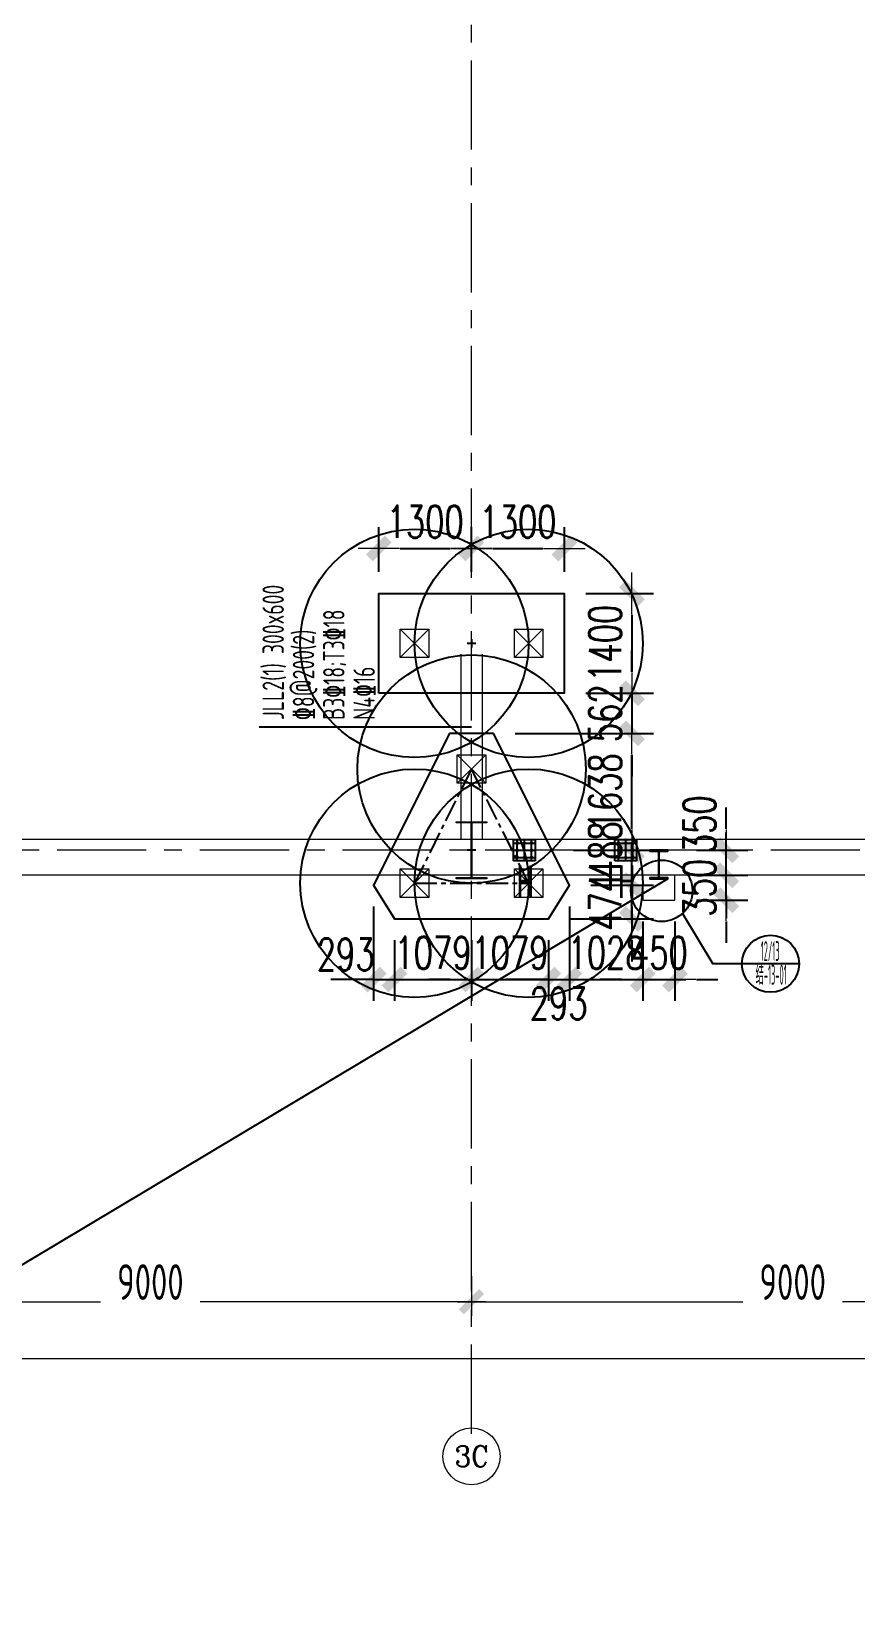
# Model space of a CAD drawing. Extents: x -1201378 to 2367219, y -619313 to 244905.
# Drawn here: x -107926 to -96376, y -265752 to -243770 of the extents above; entities that cross this region are included whole.
import ezdxf
from ezdxf.enums import TextEntityAlignment as Align

# ---------------------------------------------------------------- set-up
doc = ezdxf.new("R2010")
doc.units = 0
doc.header["$LTSCALE"] = 1000
doc.linetypes.add('CENTER', pattern=[2, 1.25, -0.25, 0.25, -0.25])
doc.layers.get('0').update_dxf_attribs({"linetype": 'CONTINUOUS'})
doc.layers.get('Defpoints').update_dxf_attribs({"linetype": 'CONTINUOUS'})
for name, color, linetype in [('2钢材断面', 2, 'CONTINUOUS'), ('30预埋件', 30, 'CONTINUOUS'), ('40钢材投影', 40, 'CONTINUOUS'), ('A-AXIS-DP', 126, 'CONTINUOUS'), ('A-WINDOW', 140, 'CONTINUOUS'), ('ALT_CEN-0-30', 1, 'CENTER'), ('S-DOTE1', 140, 'CENTER'), ('S-HATCH1-W', 252, 'CONTINUOUS'), ('S-SKL-H', 151, 'CONTINUOUS'), ('S-XXX', 241, 'CONTINUOUS')]:
    doc.layers.add(name, color=color, linetype=linetype)
for name, color, linetype, lineweight in [('S-axis', 111, 'CONTINUOUS', 0), ('S-bkl', 4, 'CONTINUOUS', 0), ('S-col', 2, 'CONTINUOUS', 0), ('S-dim', 81, 'CONTINUOUS', 0), ('S-dote', 5, 'CENTER', 0), ('S-zhuang', 1, 'CONTINUOUS', 0)]:
    doc.layers.add(name, color=color, linetype=linetype, lineweight=lineweight)
doc.styles.add('_TCH_AXIS', font='COMPLEX', dxfattribs={"bigfont": 'GBCBIG'})
doc.styles.add('DHTEXT-1', font='romans.shx', dxfattribs={"width": 0.7, "bigfont": 'chinese.shx'})
doc.styles.add('HZS', font='hzs.shx', dxfattribs={"width": 0.7, "bigfont": 'hztxt.shx'})
doc.styles.add('SS1', font='tj-romans1.shx', dxfattribs={"width": 0.7, "bigfont": 'tj-hztxt1.shx'})
doc.styles.add('TSSD_Dimension', font='tssdeng.shx', dxfattribs={"width": 0.7, "bigfont": 'hztxt.shx'})
doc.styles.add('样式 1', font='yjkeng.shx', dxfattribs={"width": 0.7, "height": 300, "bigfont": 'yjkchn.shx'})
doc.dimstyles.new('S-150-ARCHI', dxfattribs={"dimscale": 150, "dimtxt": 3, "dimasz": 2, "dimexe": 2, "dimexo": 2, "dimgap": 1, "dimtad": 1, "dimdec": 0, "dimzin": 0, "dimdsep": 46, "dimtxsty": 'SS1', "dimblk1": 'TT', "dimblk2": 'TT', "dimsah": 1, "dimcen": 1, "dimclrd": 256, "dimclre": 256, "dimclrt": 256, "dimadec": 0, "dimazin": 0, "dimtfac": 1, "dimtdec": 0, "dimtix": 1, "dimtmove": 2, "dimatfit": 0, "dimldrblk": 'TT', "dimfxl": 2, "dimtolj": 1, "dimtzin": 0, "dimarcsym": 0})
doc.dimstyles.new('TSSD_200_200', dxfattribs={"dimtxt": 500, "dimasz": 200, "dimexe": 200, "dimexo": 500, "dimgap": 200, "dimtad": 1, "dimdec": 0, "dimzin": 0, "dimdsep": 46, "dimtxsty": 'TSSD_Dimension', "dimblk": 'ARCHTICK', "dimcen": 0, "dimdle": 200, "dimclrt": 7, "dimadec": 0, "dimazin": 0, "dimtfac": 1, "dimtdec": 0, "dimtix": 1, "dimtmove": 2, "dimatfit": 3, "dimfxl": 1, "dimtolj": 1, "dimtzin": 0, "dimarcsym": 0})

# ---------------------------------------------------------------- blocks, each defined once
blk = doc.blocks.new('w42343243')
at = {"layer": 'S-col'}
blk.add_lwpolyline([(-165069, 621020), (-164639, 621020), (-164639, 621002), (-164848, 621002), (-164848, 620238), (-164639, 620238), (-164639, 620220), (-165069, 620220), (-165069, 620238), (-164860, 620238), (-164860, 621002), (-165069, 621002)], close=True, dxfattribs=at)
blk = doc.blocks.new('42343')
at = {"layer": 'A-WINDOW'}
blk.add_blockref('w42343243', (18000, -71700), dxfattribs=at)
blk = doc.blocks.new('_ArchTick')
at = {"color": 0, "linetype": 'ByBlock', "const_width": 0.5}
blk.add_lwpolyline([(-0.71, -0.71), (0.71, 0.71)], dxfattribs=at)
blk = doc.blocks.new('*D505')
at = {"layer": 'Defpoints', "color": 0, "transparency": 16777216}
for p in [(-110758, -360718), (-101758, -360718), (-101758, -361576)]:
    blk.add_point(p, dxfattribs=at)
at = {"layer": 'S-axis', "color": 0, "lineweight": -2, "transparency": 16777216}
for p, q in [((-110758, -361218), (-110758, -361776)), ((-101758, -361218), (-101758, -361776)), ((-110958, -361576), (-106957, -361576)), ((-101558, -361576), (-105560, -361576))]:
    blk.add_line(p, q, dxfattribs=at)
at = {"layer": 'S-axis', "color": 0, "lineweight": -2, "transparency": 16777216, "xscale": 200, "yscale": 200, "zscale": 200, "rotation": 180}
blk.add_blockref('_ArchTick', (-110758, -361576), dxfattribs=at)
at = {"layer": 'S-axis', "color": 0, "lineweight": -2, "transparency": 16777216, "xscale": 200, "yscale": 200, "zscale": 200}
blk.add_blockref('_ArchTick', (-101758, -361576), dxfattribs=at)
at = {"layer": 'S-axis', "color": 7, "transparency": 16777216, "insert": (-106258, -361301), "char_height": 500, "attachment_point": 5, "style": 'TSSD_Dimension'}
blk.add_mtext('\\A1;9000', dxfattribs=at)
blk = doc.blocks.new('*D506')
at = {"layer": 'Defpoints', "color": 0, "transparency": 16777216}
for p in [(-101758, -360718), (-92758, -360718), (-92758, -361576)]:
    blk.add_point(p, dxfattribs=at)
at = {"layer": 'S-axis', "color": 0, "lineweight": -2, "transparency": 16777216}
for p, q in [((-101758, -361218), (-101758, -361776)), ((-92758, -361218), (-92758, -361776)), ((-101958, -361576), (-97957, -361576)), ((-92558, -361576), (-96560, -361576))]:
    blk.add_line(p, q, dxfattribs=at)
at = {"layer": 'S-axis', "color": 0, "lineweight": -2, "transparency": 16777216, "xscale": 200, "yscale": 200, "zscale": 200, "rotation": 180}
blk.add_blockref('_ArchTick', (-101758, -361576), dxfattribs=at)
at = {"layer": 'S-axis', "color": 0, "lineweight": -2, "transparency": 16777216, "xscale": 200, "yscale": 200, "zscale": 200}
blk.add_blockref('_ArchTick', (-92758, -361576), dxfattribs=at)
at = {"layer": 'S-axis', "color": 7, "transparency": 16777216, "insert": (-97258, -361301), "char_height": 500, "attachment_point": 5, "style": 'TSSD_Dimension'}
blk.add_mtext('\\A1;9000', dxfattribs=at)
blk = doc.blocks.new('*D458')
at = {"layer": 'Defpoints', "color": 0, "transparency": 16777216}
for p in [(-268658, -360818), (-82958, -360818), (-82958, -362376)]:
    blk.add_point(p, dxfattribs=at)
at = {"layer": 'S-axis', "color": 0, "lineweight": -2, "transparency": 16777216}
for p, q in [((-268658, -361318), (-268658, -362576)), ((-82958, -361318), (-82958, -362576)), ((-268858, -362376), (-176749, -362376)), ((-82758, -362376), (-174868, -362376))]:
    blk.add_line(p, q, dxfattribs=at)
at = {"layer": 'S-axis', "color": 0, "lineweight": -2, "transparency": 16777216, "xscale": 200, "yscale": 200, "zscale": 200, "rotation": 180}
blk.add_blockref('_ArchTick', (-268658, -362376), dxfattribs=at)
at = {"layer": 'S-axis', "color": 0, "lineweight": -2, "transparency": 16777216, "xscale": 200, "yscale": 200, "zscale": 200}
blk.add_blockref('_ArchTick', (-82958, -362376), dxfattribs=at)
at = {"layer": 'S-axis', "color": 7, "transparency": 16777216, "insert": (-175808, -362101), "char_height": 500, "attachment_point": 5, "style": 'TSSD_Dimension'}
blk.add_mtext('\\A1;185700', dxfattribs=at)
blk = doc.blocks.new('S-ZHUANG-400')
at = {"layer": 'S-zhuang'}
for p, q in [((200, -200), (-200, 200)), ((-200, -200), (200, 200))]:
    blk.add_line(p, q, dxfattribs=at)
blk.add_lwpolyline([(-200, 200), (200, 200), (200, -200), (-200, -200)], close=True, dxfattribs=at)
blk = doc.blocks.new('CT3')
at = {"layer": 'Defpoints'}
for centre in [(-101758, -256416), (-102558, -258016), (-100958, -258016)]:
    blk.add_circle(centre, 1600, dxfattribs=at)
at = {"layer": 'S-DOTE1', "ltscale": 0.25}
for p, q in [((-101698, -257554), (-101818, -257554)), ((-101758, -257494), (-101758, -257614))]:
    blk.add_line(p, q, dxfattribs=at)
at = {"layer": 'S-DOTE1', "linetype": 'CENTER', "ltscale": 0.25}
blk.add_lwpolyline([(-100958, -258016), (-101758, -256416), (-102558, -258016)], close=True, dxfattribs=at)
at = {"layer": 'S-HATCH1-W'}
blk.add_lwpolyline([(-101449, -255916), (-102067, -255916), (-103130, -258042), (-102837, -258516), (-100680, -258516), (-100387, -258042)], close=True, dxfattribs=at)
at = {"layer": 'S-zhuang', "rotation": 90.00000000000001}
for p in [(-101758, -256416), (-102558, -258016), (-100958, -258016)]:
    blk.add_blockref('S-ZHUANG-400', p, dxfattribs=at)
blk = doc.blocks.new('TT')
blk.add_line((-0.969, 0), (0.969, 0))
at = {"const_width": 0.45}
blk.add_lwpolyline([(-0.442, -0.442), (0.442, 0.442)], dxfattribs=at)
blk = doc.blocks.new('*D1606')
at = {"layer": 'Defpoints', "color": 0, "transparency": 16777216}
for p in [(-103130, -255736), (-102837, -256210), (-102837, -257061)]:
    blk.add_point(p, dxfattribs=at)
at = {"layer": 'S-dim', "lineweight": -2, "transparency": 16777216}
for p, q in [((-103130, -256036), (-103130, -257361)), ((-102837, -256510), (-102837, -257361)), ((-103430, -257061), (-103730, -257061)), ((-103130, -257061), (-102837, -257061)), ((-102537, -257061), (-102237, -257061))]:
    blk.add_line(p, q, dxfattribs=at)
at = {"layer": 'S-dim', "lineweight": -2, "transparency": 16777216, "xscale": 300, "yscale": 300, "zscale": 300}
blk.add_blockref('TT', (-103130, -257061), dxfattribs=at)
at = {"layer": 'S-dim', "lineweight": -2, "transparency": 16777216, "xscale": 300, "yscale": 300, "zscale": 300, "rotation": 180}
blk.add_blockref('TT', (-102837, -257061), dxfattribs=at)
at = {"layer": 'S-dim', "transparency": 16777216, "insert": (-103522, -256708), "char_height": 450, "attachment_point": 5, "style": 'SS1'}
blk.add_mtext('\\A1;293', dxfattribs=at)
blk = doc.blocks.new('*D1607')
at = {"layer": 'Defpoints', "color": 0, "transparency": 16777216}
for p in [(-102837, -256210), (-101758, -256210), (-101758, -257061)]:
    blk.add_point(p, dxfattribs=at)
at = {"layer": 'S-dim', "lineweight": -2, "transparency": 16777216}
for p, q in [((-102837, -256510), (-102837, -257361)), ((-101758, -256510), (-101758, -257361)), ((-103137, -257061), (-103437, -257061)), ((-102837, -257061), (-101758, -257061)), ((-101458, -257061), (-101158, -257061))]:
    blk.add_line(p, q, dxfattribs=at)
at = {"layer": 'S-dim', "lineweight": -2, "transparency": 16777216, "xscale": 300, "yscale": 300, "zscale": 300}
blk.add_blockref('TT', (-102837, -257061), dxfattribs=at)
at = {"layer": 'S-dim', "lineweight": -2, "transparency": 16777216, "xscale": 300, "yscale": 300, "zscale": 300, "rotation": 180}
blk.add_blockref('TT', (-101758, -257061), dxfattribs=at)
at = {"layer": 'S-dim', "transparency": 16777216, "insert": (-102298, -256686), "char_height": 450, "attachment_point": 5, "style": 'SS1'}
blk.add_mtext('\\A1;1079', dxfattribs=at)
blk = doc.blocks.new('*D1608')
at = {"layer": 'Defpoints', "color": 0, "transparency": 16777216}
for p in [(-101758, -256210), (-100680, -256210), (-100680, -257061)]:
    blk.add_point(p, dxfattribs=at)
at = {"layer": 'S-dim', "lineweight": -2, "transparency": 16777216}
for p, q in [((-101758, -256510), (-101758, -257361)), ((-100680, -256510), (-100680, -257361)), ((-102058, -257061), (-102358, -257061)), ((-101758, -257061), (-100680, -257061)), ((-100380, -257061), (-100080, -257061))]:
    blk.add_line(p, q, dxfattribs=at)
at = {"layer": 'S-dim', "lineweight": -2, "transparency": 16777216, "xscale": 300, "yscale": 300, "zscale": 300}
blk.add_blockref('TT', (-101758, -257061), dxfattribs=at)
at = {"layer": 'S-dim', "lineweight": -2, "transparency": 16777216, "xscale": 300, "yscale": 300, "zscale": 300, "rotation": 180}
blk.add_blockref('TT', (-100680, -257061), dxfattribs=at)
at = {"layer": 'S-dim', "transparency": 16777216, "insert": (-101219, -256686), "char_height": 450, "attachment_point": 5, "style": 'SS1'}
blk.add_mtext('\\A1;1079', dxfattribs=at)
blk = doc.blocks.new('*D1609')
at = {"layer": 'Defpoints', "color": 0, "transparency": 16777216}
for p in [(-100387, -255736), (-100680, -256210), (-100387, -257061)]:
    blk.add_point(p, dxfattribs=at)
at = {"layer": 'S-dim', "lineweight": -2, "transparency": 16777216}
for p, q in [((-100387, -256036), (-100387, -257361)), ((-100680, -256510), (-100680, -257361)), ((-100980, -257061), (-101280, -257061)), ((-100680, -257061), (-100387, -257061)), ((-100087, -257061), (-99787, -257061))]:
    blk.add_line(p, q, dxfattribs=at)
at = {"layer": 'S-dim', "lineweight": -2, "transparency": 16777216, "xscale": 300, "yscale": 300, "zscale": 300}
blk.add_blockref('TT', (-100680, -257061), dxfattribs=at)
at = {"layer": 'S-dim', "lineweight": -2, "transparency": 16777216, "xscale": 300, "yscale": 300, "zscale": 300, "rotation": 180}
blk.add_blockref('TT', (-100387, -257061), dxfattribs=at)
at = {"layer": 'S-dim', "transparency": 16777216, "insert": (-100537, -257396), "char_height": 450, "attachment_point": 5, "style": 'SS1'}
blk.add_mtext('\\A1;293', dxfattribs=at)
blk = doc.blocks.new('*D1610')
at = {"layer": 'Defpoints', "color": 0, "transparency": 16777216}
for p in [(-100387, -255736), (-99511, -255736), (-100680, -256210)]:
    blk.add_point(p, dxfattribs=at)
at = {"layer": 'S-dim', "lineweight": -2, "transparency": 16777216}
for p, q in [((-99511, -255436), (-99511, -255136)), ((-100087, -255736), (-99211, -255736)), ((-99511, -256210), (-99511, -255736)), ((-100380, -256210), (-99211, -256210)), ((-99511, -256510), (-99511, -256810))]:
    blk.add_line(p, q, dxfattribs=at)
at = {"layer": 'S-dim', "lineweight": -2, "transparency": 16777216, "xscale": 300, "yscale": 300, "zscale": 300}
for p, rotation in [((-99511, -255736), 270), ((-99511, -256210), 90)]:
    blk.add_blockref('TT', p, dxfattribs=dict(at, rotation=rotation))
at = {"layer": 'S-dim', "transparency": 16777216, "insert": (-99886, -255973), "char_height": 450, "attachment_point": 5, "rotation": 90, "style": 'SS1'}
blk.add_mtext('\\A1;474', dxfattribs=at)
blk = doc.blocks.new('*D1611')
at = {"layer": 'Defpoints', "color": 0, "transparency": 16777216}
for p in [(-100630, -255248), (-99511, -255248), (-100387, -255736)]:
    blk.add_point(p, dxfattribs=at)
at = {"layer": 'S-dim', "lineweight": -2, "transparency": 16777216}
for p, q in [((-99511, -254948), (-99511, -254648)), ((-100330, -255248), (-99211, -255248)), ((-99511, -255736), (-99511, -255248)), ((-100087, -255736), (-99211, -255736)), ((-99511, -256036), (-99511, -256336))]:
    blk.add_line(p, q, dxfattribs=at)
at = {"layer": 'S-dim', "lineweight": -2, "transparency": 16777216, "xscale": 300, "yscale": 300, "zscale": 300}
for p, rotation in [((-99511, -255248), 270), ((-99511, -255736), 90)]:
    blk.add_blockref('TT', p, dxfattribs=dict(at, rotation=rotation))
at = {"layer": 'S-dim', "transparency": 16777216, "insert": (-99886, -255248), "char_height": 450, "attachment_point": 5, "rotation": 90, "style": 'SS1'}
blk.add_mtext('\\A1;488', dxfattribs=at)
blk = doc.blocks.new('*D1612')
at = {"layer": 'Defpoints', "color": 0, "transparency": 16777216}
for p in [(-101449, -253610), (-99511, -253610), (-100630, -255248)]:
    blk.add_point(p, dxfattribs=at)
at = {"layer": 'S-dim', "lineweight": -2, "transparency": 16777216}
for p, q in [((-101149, -253610), (-99211, -253610)), ((-99511, -254948), (-99511, -253910)), ((-100330, -255248), (-99211, -255248))]:
    blk.add_line(p, q, dxfattribs=at)
at = {"layer": 'S-dim', "lineweight": -2, "transparency": 16777216, "xscale": 300, "yscale": 300, "zscale": 300}
for p, rotation in [((-99511, -253610), 90), ((-99511, -255248), 270)]:
    blk.add_blockref('TT', p, dxfattribs=dict(at, rotation=rotation))
at = {"layer": 'S-dim', "transparency": 16777216, "insert": (-99886, -254429), "char_height": 450, "attachment_point": 5, "rotation": 90, "style": 'SS1'}
blk.add_mtext('\\A1;1638', dxfattribs=at)
blk = doc.blocks.new('CT2')
at = {"layer": 'Defpoints'}
for centre in [(-193625, -186366), (-193625, -187966)]:
    blk.add_circle(centre, 1600, dxfattribs=at)
at = {"layer": 'S-DOTE1', "ltscale": 0.25}
for p, q in [((-193565, -187166), (-193685, -187166)), ((-193625, -187226), (-193625, -187106))]:
    blk.add_line(p, q, dxfattribs=at)
at = {"layer": 'S-HATCH1-W'}
blk.add_lwpolyline([(-194325, -185866), (-192925, -185866), (-192925, -188466), (-194325, -188466)], close=True, dxfattribs=at)
at = {"layer": 'S-zhuang'}
for p in [(-193625, -186366), (-193625, -187966)]:
    blk.add_blockref('S-ZHUANG-400', p, dxfattribs=at)
blk = doc.blocks.new('*D2957')
at = {"layer": 'Defpoints', "color": 0, "transparency": 16777216}
for p in [(-101758, -251019), (-103058, -251648), (-101758, -251648)]:
    blk.add_point(p, dxfattribs=at)
at = {"layer": 'S-dim', "lineweight": -2, "transparency": 16777216}
for p, q in [((-103058, -251348), (-103058, -250719)), ((-101758, -251348), (-101758, -250719)), ((-102758, -251019), (-102058, -251019))]:
    blk.add_line(p, q, dxfattribs=at)
at = {"layer": 'S-dim', "lineweight": -2, "transparency": 16777216, "xscale": 300, "yscale": 300, "zscale": 300, "rotation": 180}
blk.add_blockref('TT', (-103058, -251019), dxfattribs=at)
at = {"layer": 'S-dim', "lineweight": -2, "transparency": 16777216, "xscale": 300, "yscale": 300, "zscale": 300}
blk.add_blockref('TT', (-101758, -251019), dxfattribs=at)
at = {"layer": 'S-dim', "transparency": 16777216, "insert": (-102408, -250644), "char_height": 450, "attachment_point": 5, "style": 'SS1'}
blk.add_mtext('\\A1;1300', dxfattribs=at)
blk = doc.blocks.new('*D2958')
at = {"layer": 'Defpoints', "color": 0, "transparency": 16777216}
for p in [(-100458, -251019), (-101758, -251648), (-100458, -251648)]:
    blk.add_point(p, dxfattribs=at)
at = {"layer": 'S-dim', "lineweight": -2, "transparency": 16777216}
for p, q in [((-101758, -251348), (-101758, -250719)), ((-100458, -251348), (-100458, -250719)), ((-101458, -251019), (-100758, -251019))]:
    blk.add_line(p, q, dxfattribs=at)
at = {"layer": 'S-dim', "lineweight": -2, "transparency": 16777216, "xscale": 300, "yscale": 300, "zscale": 300, "rotation": 180}
blk.add_blockref('TT', (-101758, -251019), dxfattribs=at)
at = {"layer": 'S-dim', "lineweight": -2, "transparency": 16777216, "xscale": 300, "yscale": 300, "zscale": 300}
blk.add_blockref('TT', (-100458, -251019), dxfattribs=at)
at = {"layer": 'S-dim', "transparency": 16777216, "insert": (-101108, -250644), "char_height": 450, "attachment_point": 5, "style": 'SS1'}
blk.add_mtext('\\A1;1300', dxfattribs=at)
blk = doc.blocks.new('*D2959')
at = {"layer": 'Defpoints', "color": 0, "transparency": 16777216}
for p in [(-100458, -251648), (-100458, -253048), (-99511, -253048)]:
    blk.add_point(p, dxfattribs=at)
at = {"layer": 'S-dim', "lineweight": -2, "transparency": 16777216}
for p, q in [((-100158, -251648), (-99211, -251648)), ((-99511, -251948), (-99511, -252748)), ((-100158, -253048), (-99211, -253048))]:
    blk.add_line(p, q, dxfattribs=at)
at = {"layer": 'S-dim', "lineweight": -2, "transparency": 16777216, "xscale": 300, "yscale": 300, "zscale": 300}
for p, rotation in [((-99511, -251648), 90), ((-99511, -253048), 270)]:
    blk.add_blockref('TT', p, dxfattribs=dict(at, rotation=rotation))
at = {"layer": 'S-dim', "transparency": 16777216, "insert": (-99886, -252348), "char_height": 450, "attachment_point": 5, "rotation": 90, "style": 'SS1'}
blk.add_mtext('\\A1;1400', dxfattribs=at)
blk = doc.blocks.new('*D2960')
at = {"layer": 'Defpoints', "color": 0, "transparency": 16777216}
for p in [(-100458, -253048), (-101449, -253610), (-99511, -253610)]:
    blk.add_point(p, dxfattribs=at)
at = {"layer": 'S-dim', "lineweight": -2, "transparency": 16777216}
for p, q in [((-99511, -252748), (-99511, -252448)), ((-100158, -253048), (-99211, -253048)), ((-99511, -253048), (-99511, -253610)), ((-101149, -253610), (-99211, -253610)), ((-99511, -253910), (-99511, -254210))]:
    blk.add_line(p, q, dxfattribs=at)
at = {"layer": 'S-dim', "lineweight": -2, "transparency": 16777216, "xscale": 300, "yscale": 300, "zscale": 300}
for p, rotation in [((-99511, -253048), 270), ((-99511, -253610), 90)]:
    blk.add_blockref('TT', p, dxfattribs=dict(at, rotation=rotation))
at = {"layer": 'S-dim', "transparency": 16777216, "insert": (-99886, -253329), "char_height": 450, "attachment_point": 5, "rotation": 90, "style": 'SS1'}
blk.add_mtext('\\A1;562', dxfattribs=at)
blk = doc.blocks.new('20250903183753')
at = {"layer": '2钢材断面'}
for p, q in [((150, 0), (-150, 0)), ((-150, 0), (-150, -300)), ((150, -300), (150, 0)), ((-150, -300), (150, -300))]:
    blk.add_line(p, q, dxfattribs=at)
at = {"layer": '40钢材投影'}
for centre, radius in [((-100, -50), 12), ((-100, -150), 12), ((-100, -50), 6), ((-100, -150), 6), ((0, -50), 12), ((0, -150), 12), ((0, -50), 6), ((0, -150), 6), ((100, -50), 12), ((100, -150), 12), ((100, -50), 6), ((100, -150), 6), ((-100, -250), 12), ((-100, -250), 6), ((0, -250), 12), ((0, -250), 6), ((100, -251), 12), ((100, -251), 6)]:
    blk.add_circle(centre, radius, dxfattribs=at)
at = {"layer": 'ALT_CEN-0-30', "ltscale": 20}
for p, q in [((-100, 0), (-100, -300)), ((0, 0), (0, -300)), ((100, 0), (100, -300)), ((-150, -50), (150, -50)), ((-150, -150), (150, -150)), ((-150, -250), (150, -250))]:
    blk.add_line(p, q, dxfattribs=at)
blk = doc.blocks.new('20250903183821')
at = {"ltscale": 50}
blk.add_blockref('20250903183753', (0, 0), dxfattribs=at)
at = {"layer": '30预埋件', "style": 'DHTEXT-1', "text_generation_flag": 6, "width": 0.55}
blk.add_attdef('B', (-105, 65), '', height=450, rotation=180, dxfattribs=at)
blk = doc.blocks.new('*D8648')
at = {"layer": 'Defpoints', "color": 0, "transparency": 16777216}
for p in [(-98908, -255598), (-98189, -255598), (-98908, -255948)]:
    blk.add_point(p, dxfattribs=at)
at = {"layer": 'S-dim', "lineweight": -2, "transparency": 16777216}
for p, q in [((-98189, -255298), (-98189, -254998)), ((-98608, -255598), (-97889, -255598)), ((-98189, -255948), (-98189, -255598)), ((-98608, -255948), (-97889, -255948)), ((-98189, -256248), (-98189, -256548))]:
    blk.add_line(p, q, dxfattribs=at)
at = {"layer": 'S-dim', "lineweight": -2, "transparency": 16777216, "xscale": 300, "yscale": 300, "zscale": 300}
for p, rotation in [((-98189, -255598), 270), ((-98189, -255948), 90)]:
    blk.add_blockref('TT', p, dxfattribs=dict(at, rotation=rotation))
at = {"layer": 'S-dim', "transparency": 16777216, "insert": (-98564, -255773), "char_height": 450, "attachment_point": 5, "rotation": 90, "style": 'SS1'}
blk.add_mtext('\\A1;350', dxfattribs=at)
blk = doc.blocks.new('*D8649')
at = {"layer": 'Defpoints', "color": 0, "transparency": 16777216}
for p in [(-98908, -255248), (-98189, -255248), (-98908, -255598)]:
    blk.add_point(p, dxfattribs=at)
at = {"layer": 'S-dim', "lineweight": -2, "transparency": 16777216}
for p, q in [((-98189, -254948), (-98189, -254648)), ((-98608, -255248), (-97889, -255248)), ((-98189, -255598), (-98189, -255248)), ((-98608, -255598), (-97889, -255598)), ((-98189, -255898), (-98189, -256198))]:
    blk.add_line(p, q, dxfattribs=at)
at = {"layer": 'S-dim', "lineweight": -2, "transparency": 16777216, "xscale": 300, "yscale": 300, "zscale": 300}
for p, rotation in [((-98189, -255248), 270), ((-98189, -255598), 90)]:
    blk.add_blockref('TT', p, dxfattribs=dict(at, rotation=rotation))
at = {"layer": 'S-dim', "transparency": 16777216, "insert": (-98564, -254884), "char_height": 450, "attachment_point": 5, "rotation": 90, "style": 'SS1'}
blk.add_mtext('\\A1;350', dxfattribs=at)
blk = doc.blocks.new('*D8650')
at = {"layer": 'Defpoints', "color": 0, "transparency": 16777216}
for p in [(-100387, -256029), (-99358, -255948), (-99358, -257061)]:
    blk.add_point(p, dxfattribs=at)
at = {"layer": 'S-dim', "lineweight": -2, "transparency": 16777216}
for p, q in [((-99358, -256248), (-99358, -257361)), ((-100387, -256329), (-100387, -257361)), ((-100687, -257061), (-100987, -257061)), ((-100387, -257061), (-99358, -257061)), ((-99058, -257061), (-98758, -257061))]:
    blk.add_line(p, q, dxfattribs=at)
at = {"layer": 'S-dim', "lineweight": -2, "transparency": 16777216, "xscale": 300, "yscale": 300, "zscale": 300}
blk.add_blockref('TT', (-100387, -257061), dxfattribs=at)
at = {"layer": 'S-dim', "lineweight": -2, "transparency": 16777216, "xscale": 300, "yscale": 300, "zscale": 300, "rotation": 180}
blk.add_blockref('TT', (-99358, -257061), dxfattribs=at)
at = {"layer": 'S-dim', "transparency": 16777216, "insert": (-99873, -256686), "char_height": 450, "attachment_point": 5, "style": 'SS1'}
blk.add_mtext('\\A1;1028', dxfattribs=at)
blk = doc.blocks.new('*D8651')
at = {"layer": 'Defpoints', "color": 0, "transparency": 16777216}
for p in [(-99358, -255948), (-98908, -255948), (-98908, -257061)]:
    blk.add_point(p, dxfattribs=at)
at = {"layer": 'S-dim', "lineweight": -2, "transparency": 16777216}
for p, q in [((-99358, -256248), (-99358, -257361)), ((-98908, -256248), (-98908, -257361)), ((-99658, -257061), (-99958, -257061)), ((-99358, -257061), (-98908, -257061)), ((-98608, -257061), (-98308, -257061))]:
    blk.add_line(p, q, dxfattribs=at)
at = {"layer": 'S-dim', "lineweight": -2, "transparency": 16777216, "xscale": 300, "yscale": 300, "zscale": 300}
blk.add_blockref('TT', (-99358, -257061), dxfattribs=at)
at = {"layer": 'S-dim', "lineweight": -2, "transparency": 16777216, "xscale": 300, "yscale": 300, "zscale": 300, "rotation": 180}
blk.add_blockref('TT', (-98908, -257061), dxfattribs=at)
at = {"layer": 'S-dim', "transparency": 16777216, "insert": (-99133, -256686), "char_height": 450, "attachment_point": 5, "style": 'SS1'}
blk.add_mtext('\\A1;450', dxfattribs=at)
blk = doc.blocks.new('3#轴网')
at = {"layer": 'S-axis'}
blk.add_circle((-101758.5, -363744.2), 400, dxfattribs=at)
at = {"layer": 'S-dote'}
for p, q in [((-101758.5, -363428.2), (-101758.5, -277944.2)), ((-78316.2, -355248.2), (-273210.6, -355248.2))]:
    blk.add_line(p, q, dxfattribs=at)
at = {"layer": 'S-axis', "style": '_TCH_AXIS'}
blk.add_text('3C', height=294.28, dxfattribs=at).set_placement((-101996.7, -363891.4), (-101520.2, -363891.4), align=Align.FIT)
at = {"layer": 'S-axis'}
for base, p1, p2, picture, middle in [((-101758.5, -361576), (-110758.5, -360718), (-101758.5, -360718), '*D505', (-106258.5, -361301)), ((-92758.5, -361576), (-101758.5, -360718), (-92758.5, -360718), '*D506', (-97258.5, -361301)), ((-82958.5, -362376), (-268658.5, -360818), (-82958.5, -360818), '*D458', (-175808.5, -362101))]:
    dim = blk.add_linear_dim(base=base, p1=p1, p2=p2, angle=0, dimstyle='TSSD_200_200', dxfattribs=at)
    dim.commit()
    dim.dimension.update_dxf_attribs({"geometry": picture, "text_midpoint": middle, "dimtype": 161})

msp = doc.modelspace()

# ---------------------------------------------------------------- linework, layer by layer
at = {"layer": 'A-AXIS-DP', "color": 1, "ltscale": 10000}
msp.add_lwpolyline([(-99008.5, -255248.2), (-99258.5, -255248.2), (-99258.5, -255260.2), (-99137.5, -255260.2), (-99137.5, -255636.2), (-99258.5, -255636.2), (-99258.5, -255648.2), (-99008.5, -255648.2), (-99008.5, -255636.2), (-99129.5, -255636.2), (-99129.5, -255260.2), (-99008.5, -255260.2)], close=True, dxfattribs=at)
at = {"layer": 'Defpoints', "color": 1}
msp.add_line((-99008.5, -255648.2), (-224626.9, -330727.7), dxfattribs=at)
at = {"layer": 'S-bkl'}
for p, q in [((-101608.5, -252498.2), (-101608.5, -255098.2)), ((-83308.5, -255598.2), (-268308.5, -255598.2))]:
    msp.add_line(p, q, dxfattribs=at)
for points in [[(-83708.5, -203498.2), (-83708.5, -255098.2), (-267908.5, -255098.2)], [(-101908.5, -252498.2), (-101908.5, -255098.2)], [(-99358.5, -255598.1), (-99358.5, -255948.1), (-98908.5, -255948.1), (-98908.5, -255598.1)]]:
    msp.add_lwpolyline(points, dxfattribs=at)
at = {"layer": 'S-SKL-H'}
msp.add_line((-101758.5, -253522.8), (-104732.4, -253522.8), dxfattribs=at)
at = {"layer": 'S-XXX'}
for p in [(-98803.3, -256134.8), (-97169, -256839.7)]:
    msp.add_line(p, (-98377.1, -256839.7), dxfattribs=at)
for centre, radius in [((-99093.9, -255817.6), 430.2), ((-97569, -256839.7), 400)]:
    msp.add_circle(centre, radius, dxfattribs=at)

# ---------------------------------------------------------------- block references
at = {"ltscale": 500}
ref = msp.add_blockref('20250903183821', (-101018.5, -255398.2), dxfattribs=dict(at, xscale=-1, rotation=180))
ref.add_attrib('B', 'H', (-101123.9, -255913.1), dxfattribs={"layer": '30预埋件', "height": 450, "rotation": 180, "style": 'DHTEXT-1', "text_generation_flag": 6, "width": 0.55})
ref = msp.add_blockref('20250903183821', (-99598.5, -255398.2), dxfattribs=dict(at, xscale=-1, rotation=180))
ref.add_attrib('B', 'H', (-99703.9, -255913.1), dxfattribs={"layer": '30预埋件', "height": 450, "rotation": 180, "style": 'DHTEXT-1', "text_generation_flag": 6, "width": 0.55})
at = {"layer": 'S-axis'}
msp.add_blockref('3#轴网', (0, 100000), dxfattribs=at)
at = {"layer": 'S-col'}
msp.add_blockref('42343', (45095.7, -804168.2), dxfattribs=at)
at = {"layer": 'S-zhuang', "rotation": 90}
msp.add_blockref('CT2', (-288924.7, -58723.4), dxfattribs=at)
at = {"layer": 'S-zhuang'}
msp.add_blockref('CT3', (0, 2306), dxfattribs=at)

# ---------------------------------------------------------------- texts
at = {"layer": 'S-SKL-H', "style": '样式 1', "width": 0.7}
for s, p in [('JLL2(1) 300x600', (-104388.1, -253421.9)), ('B3%%13218;T3%%13218', (-103538.1, -253421.9)), ('%%1328@200(2)', (-103963.1, -253421.9)), ('N4%%13216', (-103113.1, -253421.9))]:
    msp.add_text(s, height=300, rotation=90, dxfattribs=at).set_placement(p)
at = {"layer": 'S-XXX', "style": 'HZS', "width": 0.3}
for s, p in [('12/13', (-97574.2, -256801.7)), ('结-13-01', (-97558.9, -257133))]:
    msp.add_text(s, height=280, dxfattribs=at).set_placement(p, align=Align.CENTER)

# ---------------------------------------------------------------- dimensions: what is measured, and where the dimension line sits
at = {"layer": 'S-dim'}
for base, p1, p2, picture, middle in [((-101758.5, -251019.5), (-103058.5, -251648.2), (-101758.5, -251648.2), '*D2957', (-102408.5, -250644.5)), ((-100458.5, -251019.5), (-101758.5, -251648.2), (-100458.5, -251648.2), '*D2958', (-101108.5, -250644.5)), ((-99358.5, -257060.6), (-100386.6, -256028.9), (-99358.5, -255948.1), '*D8650', (-99872.5, -256685.6)), ((-98908.5, -257060.6), (-99358.5, -255948.1), (-98908.5, -255948.1), '*D8651', (-99133.5, -256685.6)), ((-101758.5, -257060.6), (-102837.2, -256210.1), (-101758.5, -256210.1), '*D1607', (-102297.8, -256685.6)), ((-100679.7, -257060.6), (-101758.5, -256210.1), (-100679.7, -256210.1), '*D1608', (-101219.1, -256685.6))]:
    dim = msp.add_linear_dim(base=base, p1=p1, p2=p2, dimstyle='S-150-ARCHI', dxfattribs=at)
    dim.commit()
    dim.dimension.update_dxf_attribs({"geometry": picture, "text_midpoint": middle})
for base, p1, p2, picture, middle in [((-99510.6, -253048.2), (-100458.5, -251648.2), (-100458.5, -253048.2), '*D2959', (-99885.6, -252348.2)), ((-99510.6, -253610.1), (-100458.5, -253048.2), (-101449.4, -253610.1), '*D2960', (-99885.6, -253329.1)), ((-99510.6, -253610.1), (-100630.4, -255248.2), (-101449.4, -253610.1), '*D1612', (-99885.6, -254429.1)), ((-99510.6, -255735.8), (-100679.7, -256210.1), (-100386.6, -255735.8), '*D1610', (-99885.6, -255972.9)), ((-98188.9, -255598.2), (-98908.5, -255948.1), (-98908.5, -255598.2), '*D8648', (-98563.9, -255773.2))]:
    dim = msp.add_linear_dim(base=base, p1=p1, p2=p2, angle=90, dimstyle='S-150-ARCHI', dxfattribs=at)
    dim.commit()
    dim.dimension.update_dxf_attribs({"geometry": picture, "text_midpoint": middle})
for base, p1, p2, picture, middle in [((-98188.9, -255248.2), (-98908.5, -255598.1), (-98908.5, -255248.2), '*D8649', (-98563.9, -254884)), ((-99510.6, -255248.2), (-100386.6, -255735.8), (-100630.4, -255248.2), '*D1611', (-99885.6, -255248.2))]:
    dim = msp.add_linear_dim(base=base, p1=p1, p2=p2, angle=90, dimstyle='S-150-ARCHI', dxfattribs=at)
    dim.commit()
    dim.dimension.update_dxf_attribs({"geometry": picture, "text_midpoint": middle, "dimtype": 160})
for base, p1, p2, picture, middle in [((-102837.2, -257060.6), (-103130.3, -255735.8), (-102837.2, -256210.1), '*D1606', (-103522, -256708)), ((-100386.6, -257060.6), (-100679.7, -256210.1), (-100386.6, -255735.8), '*D1609', (-100536.8, -257395.8))]:
    dim = msp.add_linear_dim(base=base, p1=p1, p2=p2, dimstyle='S-150-ARCHI', dxfattribs=at)
    dim.commit()
    dim.dimension.update_dxf_attribs({"geometry": picture, "text_midpoint": middle, "dimtype": 160})

doc.saveas('drawing.dxf')
